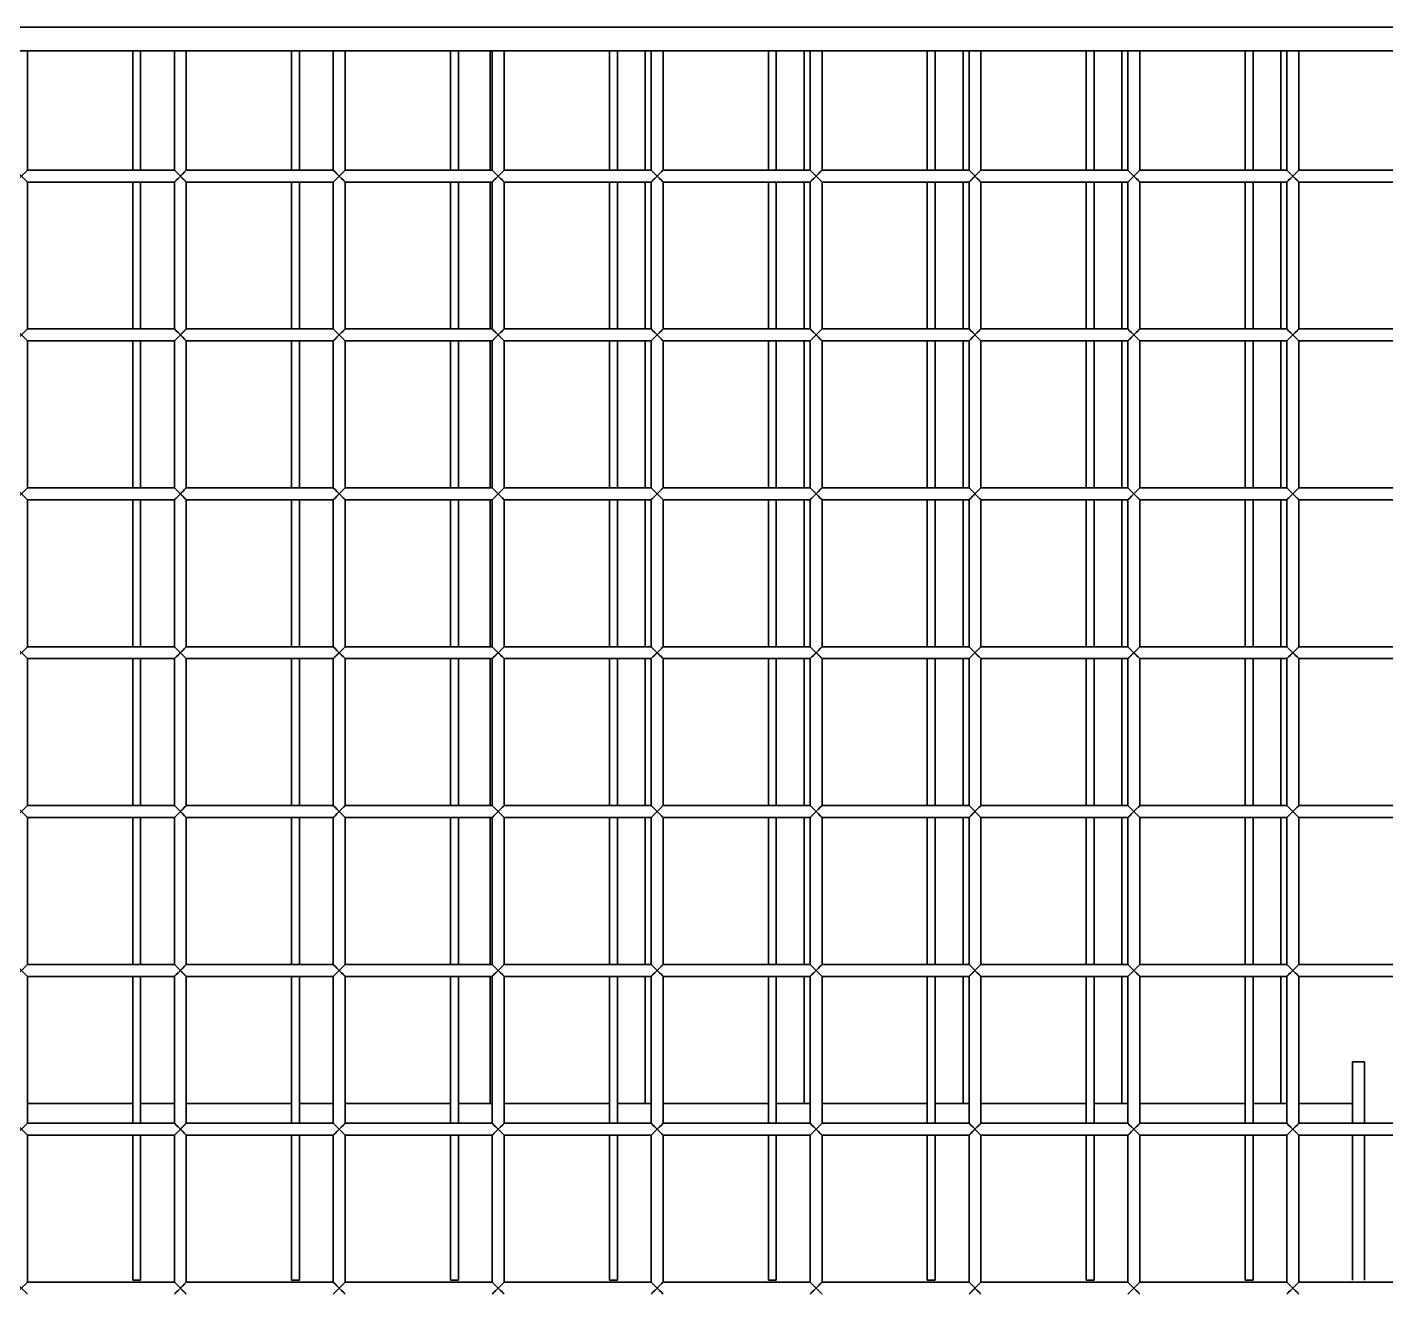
# Model space of a CAD drawing. Header units: millimetres. Extents: x 32496 to 166256, y 3504 to 23939.
# Drawn here: x 48442.1 to 48784, y 11724.1 to 12043.1 of the extents above; entities that cross this region are included whole.
import ezdxf

# ---------------------------------------------------------------- set-up
doc = ezdxf.new("R2010")
doc.units = ezdxf.units.MM
doc.layers.get('0').update_dxf_attribs({"lineweight": 35})

msp = doc.modelspace()

# ---------------------------------------------------------------- linework, layer by layer
at = {"linetype": 'Continuous'}
for p, q in [((48803.14, 12043.075), (48177.14, 12043.075)), ((48177.14, 12037.075), (48803.14, 12037.075)), ((48442.14, 12037.075), (48442.14, 12007.075)), ((48468.64, 12037.075), (48468.64, 12007.075)), ((48470.64, 12037.075), (48470.64, 12007.075)), ((48479.14, 12037.075), (48479.14, 12007.075)), ((48482.14, 12037.075), (48482.14, 12007.075)), ((48508.64, 12037.075), (48508.64, 12007.075)), ((48510.64, 12037.075), (48510.64, 12007.075)), ((48519.14, 12037.075), (48519.14, 12007.075)), ((48522.14, 12037.075), (48522.14, 12007.075)), ((48548.64, 12037.075), (48548.64, 12007.075)), ((48550.64, 12037.075), (48550.64, 12007.075)), ((48558.64, 12037.075), (48558.64, 12007.075)), ((48559.14, 12037.075), (48559.14, 12007.075)), ((48562.14, 12037.075), (48562.14, 12007.075)), ((48588.64, 12037.075), (48588.64, 12007.075)), ((48590.64, 12037.075), (48590.64, 12007.075)), ((48597.64, 12037.075), (48597.64, 12007.075)), ((48599.14, 12037.075), (48599.14, 12007.075)), ((48602.14, 12037.075), (48602.14, 12007.075)), ((48628.64, 12037.075), (48628.64, 12007.075)), ((48630.64, 12037.075), (48630.64, 12007.075)), ((48637.64, 12037.075), (48637.64, 12007.075)), ((48639.14, 12037.075), (48639.14, 12007.075)), ((48642.14, 12037.075), (48642.14, 12007.075)), ((48668.64, 12037.075), (48668.64, 12007.075)), ((48670.64, 12037.075), (48670.64, 12007.075)), ((48677.64, 12037.075), (48677.64, 12007.075)), ((48679.14, 12037.075), (48679.14, 12007.075)), ((48682.14, 12037.075), (48682.14, 12007.075)), ((48708.64, 12037.075), (48708.64, 12007.075)), ((48710.64, 12037.075), (48710.64, 12007.075)), ((48717.64, 12037.075), (48717.64, 12007.075)), ((48719.14, 12037.075), (48719.14, 12007.075)), ((48722.14, 12037.075), (48722.14, 12007.075)), ((48748.64, 12037.075), (48748.64, 12007.075)), ((48750.64, 12037.075), (48750.64, 12007.075)), ((48757.64, 12037.075), (48757.64, 12007.075)), ((48759.14, 12037.075), (48759.14, 12007.075)), ((48762.14, 12037.075), (48762.14, 12007.075)), ((48439.14, 12007.075), (48442.14, 12004.075)), ((48439.14, 12004.075), (48442.14, 12007.075)), ((48442.14, 12007.075), (48479.14, 12007.075)), ((48479.14, 12007.075), (48482.14, 12004.075)), ((48479.14, 12004.075), (48482.14, 12007.075)), ((48482.14, 12007.075), (48519.14, 12007.075)), ((48519.14, 12007.075), (48522.14, 12004.075)), ((48519.14, 12004.075), (48522.14, 12007.075)), ((48522.14, 12007.075), (48559.14, 12007.075)), ((48559.14, 12007.075), (48562.14, 12004.075)), ((48559.14, 12004.075), (48562.14, 12007.075)), ((48562.14, 12007.075), (48599.14, 12007.075)), ((48599.14, 12007.075), (48602.14, 12004.075)), ((48599.14, 12004.075), (48602.14, 12007.075)), ((48602.14, 12007.075), (48639.14, 12007.075)), ((48639.14, 12007.075), (48642.14, 12004.075)), ((48639.14, 12004.075), (48642.14, 12007.075)), ((48642.14, 12007.075), (48679.14, 12007.075)), ((48679.14, 12004.075), (48682.14, 12007.075)), ((48679.14, 12007.075), (48682.14, 12004.075)), ((48682.14, 12007.075), (48719.14, 12007.075)), ((48719.14, 12004.075), (48722.14, 12007.075)), ((48719.14, 12007.075), (48722.14, 12004.075)), ((48722.14, 12007.075), (48759.14, 12007.075)), ((48759.14, 12004.075), (48762.14, 12007.075)), ((48759.14, 12007.075), (48762.14, 12004.075)), ((48762.14, 12007.075), (48799.14, 12007.075)), ((48442.14, 12004.075), (48479.14, 12004.075)), ((48442.14, 12004.075), (48442.14, 11967.075)), ((48468.64, 12004.075), (48468.64, 11967.075)), ((48470.64, 12004.075), (48470.64, 11967.075)), ((48479.14, 12004.075), (48479.14, 11967.075)), ((48482.14, 12004.075), (48519.14, 12004.075)), ((48482.14, 12004.075), (48482.14, 11967.075)), ((48508.64, 12004.075), (48508.64, 11967.075)), ((48510.64, 12004.075), (48510.64, 11967.075)), ((48519.14, 12004.075), (48519.14, 11967.075)), ((48522.14, 12004.075), (48559.14, 12004.075)), ((48522.14, 12004.075), (48522.14, 11967.075)), ((48548.64, 12004.075), (48548.64, 11967.075)), ((48550.64, 12004.075), (48550.64, 11967.075)), ((48558.64, 12004.075), (48558.64, 11967.075)), ((48559.14, 12004.075), (48559.14, 11967.075)), ((48562.14, 12004.075), (48599.14, 12004.075)), ((48562.14, 12004.075), (48562.14, 11967.075)), ((48588.64, 12004.075), (48588.64, 11967.075)), ((48590.64, 12004.075), (48590.64, 11967.075)), ((48597.64, 12004.075), (48597.64, 11967.075)), ((48599.14, 12004.075), (48599.14, 11967.075)), ((48602.14, 12004.075), (48639.14, 12004.075)), ((48602.14, 12004.075), (48602.14, 11967.075)), ((48628.64, 12004.075), (48628.64, 11967.075)), ((48630.64, 12004.075), (48630.64, 11967.075)), ((48637.64, 12004.075), (48637.64, 11967.075)), ((48639.14, 12004.075), (48639.14, 11967.075)), ((48642.14, 12004.075), (48679.14, 12004.075)), ((48642.14, 12004.075), (48642.14, 11967.075)), ((48668.64, 12004.075), (48668.64, 11967.075)), ((48670.64, 12004.075), (48670.64, 11967.075)), ((48677.64, 12004.075), (48677.64, 11967.075)), ((48679.14, 12004.075), (48679.14, 11967.075)), ((48682.14, 12004.075), (48719.14, 12004.075)), ((48682.14, 12004.075), (48682.14, 11967.075)), ((48708.64, 12004.075), (48708.64, 11967.075)), ((48710.64, 12004.075), (48710.64, 11967.075)), ((48717.64, 12004.075), (48717.64, 11967.075)), ((48719.14, 12004.075), (48719.14, 11967.075)), ((48722.14, 12004.075), (48759.14, 12004.075)), ((48722.14, 12004.075), (48722.14, 11967.075)), ((48748.64, 12004.075), (48748.64, 11967.075)), ((48750.64, 12004.075), (48750.64, 11967.075)), ((48757.64, 12004.075), (48757.64, 11967.075)), ((48759.14, 12004.075), (48759.14, 11967.075)), ((48762.14, 12004.075), (48799.14, 12004.075)), ((48762.14, 12004.075), (48762.14, 11967.075)), ((48439.14, 11967.075), (48442.14, 11964.075)), ((48439.14, 11964.075), (48442.14, 11967.075)), ((48442.14, 11967.075), (48479.14, 11967.075)), ((48479.14, 11967.075), (48482.14, 11964.075)), ((48479.14, 11964.075), (48482.14, 11967.075)), ((48482.14, 11967.075), (48519.14, 11967.075)), ((48519.14, 11967.075), (48522.14, 11964.075)), ((48519.14, 11964.075), (48522.14, 11967.075)), ((48522.14, 11967.075), (48559.14, 11967.075)), ((48559.14, 11967.075), (48562.14, 11964.075)), ((48559.14, 11964.075), (48562.14, 11967.075)), ((48562.14, 11967.075), (48599.14, 11967.075)), ((48599.14, 11967.075), (48602.14, 11964.075)), ((48599.14, 11964.075), (48602.14, 11967.075)), ((48602.14, 11967.075), (48639.14, 11967.075)), ((48639.14, 11967.075), (48642.14, 11964.075)), ((48639.14, 11964.075), (48642.14, 11967.075)), ((48642.14, 11967.075), (48679.14, 11967.075)), ((48679.14, 11967.075), (48682.14, 11964.075)), ((48679.14, 11964.075), (48682.14, 11967.075)), ((48682.14, 11967.075), (48719.14, 11967.075)), ((48719.14, 11964.075), (48722.14, 11967.075)), ((48719.14, 11967.075), (48722.14, 11964.075)), ((48722.14, 11967.075), (48759.14, 11967.075)), ((48759.14, 11964.075), (48762.14, 11967.075)), ((48759.14, 11967.075), (48762.14, 11964.075)), ((48762.14, 11967.075), (48799.14, 11967.075)), ((48442.14, 11964.075), (48479.14, 11964.075)), ((48442.14, 11964.075), (48442.14, 11927.075)), ((48468.64, 11964.075), (48468.64, 11927.075)), ((48470.64, 11964.075), (48470.64, 11927.075)), ((48479.14, 11964.075), (48479.14, 11927.075)), ((48482.14, 11964.075), (48519.14, 11964.075)), ((48482.14, 11964.075), (48482.14, 11927.075)), ((48508.64, 11964.075), (48508.64, 11927.075)), ((48510.64, 11964.075), (48510.64, 11927.075)), ((48519.14, 11964.075), (48519.14, 11927.075)), ((48522.14, 11964.075), (48559.14, 11964.075)), ((48522.14, 11964.075), (48522.14, 11927.075)), ((48548.64, 11964.075), (48548.64, 11927.075)), ((48550.64, 11964.075), (48550.64, 11927.075)), ((48558.64, 11964.075), (48558.64, 11927.075)), ((48559.14, 11964.075), (48559.14, 11927.075)), ((48562.14, 11964.075), (48599.14, 11964.075)), ((48562.14, 11964.075), (48562.14, 11927.075)), ((48588.64, 11964.075), (48588.64, 11927.075)), ((48590.64, 11964.075), (48590.64, 11927.075)), ((48597.64, 11964.075), (48597.64, 11927.075)), ((48599.14, 11964.075), (48599.14, 11927.075)), ((48602.14, 11964.075), (48639.14, 11964.075)), ((48602.14, 11964.075), (48602.14, 11927.075)), ((48628.64, 11964.075), (48628.64, 11927.075)), ((48630.64, 11964.075), (48630.64, 11927.075)), ((48637.64, 11964.075), (48637.64, 11927.075)), ((48639.14, 11964.075), (48639.14, 11927.075)), ((48642.14, 11964.075), (48679.14, 11964.075)), ((48642.14, 11964.075), (48642.14, 11927.075)), ((48668.64, 11964.075), (48668.64, 11927.075)), ((48670.64, 11964.075), (48670.64, 11927.075)), ((48677.64, 11964.075), (48677.64, 11927.075)), ((48679.14, 11964.075), (48679.14, 11927.075)), ((48682.14, 11964.075), (48719.14, 11964.075)), ((48682.14, 11964.075), (48682.14, 11927.075)), ((48708.64, 11964.075), (48708.64, 11927.075)), ((48710.64, 11964.075), (48710.64, 11927.075)), ((48717.64, 11964.075), (48717.64, 11927.075)), ((48719.14, 11964.075), (48719.14, 11927.075)), ((48722.14, 11964.075), (48759.14, 11964.075)), ((48722.14, 11964.075), (48722.14, 11927.075)), ((48748.64, 11964.075), (48748.64, 11927.075)), ((48750.64, 11964.075), (48750.64, 11927.075)), ((48757.64, 11964.075), (48757.64, 11927.075)), ((48759.14, 11964.075), (48759.14, 11927.075)), ((48762.14, 11964.075), (48799.14, 11964.075)), ((48762.14, 11964.075), (48762.14, 11927.075)), ((48439.14, 11927.075), (48442.14, 11924.075)), ((48439.14, 11924.075), (48442.14, 11927.075)), ((48442.14, 11927.075), (48479.14, 11927.075)), ((48479.14, 11927.075), (48482.14, 11924.075)), ((48479.14, 11924.075), (48482.14, 11927.075)), ((48482.14, 11927.075), (48519.14, 11927.075)), ((48519.14, 11927.075), (48522.14, 11924.075)), ((48519.14, 11924.075), (48522.14, 11927.075)), ((48522.14, 11927.075), (48559.14, 11927.075)), ((48559.14, 11927.075), (48562.14, 11924.075)), ((48559.14, 11924.075), (48562.14, 11927.075)), ((48562.14, 11927.075), (48599.14, 11927.075)), ((48599.14, 11927.075), (48602.14, 11924.075)), ((48599.14, 11924.075), (48602.14, 11927.075)), ((48602.14, 11927.075), (48639.14, 11927.075)), ((48639.14, 11927.075), (48642.14, 11924.075)), ((48639.14, 11924.075), (48642.14, 11927.075)), ((48642.14, 11927.075), (48679.14, 11927.075)), ((48679.14, 11927.075), (48682.14, 11924.075)), ((48679.14, 11924.075), (48682.14, 11927.075)), ((48682.14, 11927.075), (48719.14, 11927.075)), ((48719.14, 11927.075), (48722.14, 11924.075)), ((48719.14, 11924.075), (48722.14, 11927.075)), ((48722.14, 11927.075), (48759.14, 11927.075)), ((48759.14, 11924.075), (48762.14, 11927.075)), ((48759.14, 11927.075), (48762.14, 11924.075)), ((48762.14, 11927.075), (48799.14, 11927.075)), ((48442.14, 11924.075), (48479.14, 11924.075)), ((48442.14, 11924.075), (48442.14, 11887.075)), ((48468.64, 11924.075), (48468.64, 11887.075)), ((48470.64, 11924.075), (48470.64, 11887.075)), ((48479.14, 11924.075), (48479.14, 11887.075)), ((48482.14, 11924.075), (48519.14, 11924.075)), ((48482.14, 11924.075), (48482.14, 11887.075)), ((48508.64, 11924.075), (48508.64, 11887.075)), ((48510.64, 11924.075), (48510.64, 11887.075)), ((48519.14, 11924.075), (48519.14, 11887.075)), ((48522.14, 11924.075), (48559.14, 11924.075)), ((48522.14, 11924.075), (48522.14, 11887.075)), ((48548.64, 11924.075), (48548.64, 11887.075)), ((48550.64, 11924.075), (48550.64, 11887.075)), ((48558.64, 11924.075), (48558.64, 11887.075)), ((48559.14, 11924.075), (48559.14, 11887.075)), ((48562.14, 11924.075), (48599.14, 11924.075)), ((48562.14, 11924.075), (48562.14, 11887.075)), ((48588.64, 11924.075), (48588.64, 11887.075)), ((48590.64, 11924.075), (48590.64, 11887.075)), ((48597.64, 11924.075), (48597.64, 11887.075)), ((48599.14, 11924.075), (48599.14, 11887.075)), ((48602.14, 11924.075), (48639.14, 11924.075)), ((48602.14, 11924.075), (48602.14, 11887.075)), ((48628.64, 11924.075), (48628.64, 11887.075)), ((48630.64, 11924.075), (48630.64, 11887.075)), ((48637.64, 11924.075), (48637.64, 11887.075)), ((48639.14, 11924.075), (48639.14, 11887.075)), ((48642.14, 11924.075), (48679.14, 11924.075)), ((48642.14, 11924.075), (48642.14, 11887.075)), ((48668.64, 11924.075), (48668.64, 11887.075)), ((48670.64, 11924.075), (48670.64, 11887.075)), ((48677.64, 11924.075), (48677.64, 11887.075)), ((48679.14, 11924.075), (48679.14, 11887.075)), ((48682.14, 11924.075), (48719.14, 11924.075)), ((48682.14, 11924.075), (48682.14, 11887.075)), ((48708.64, 11924.075), (48708.64, 11887.075)), ((48710.64, 11924.075), (48710.64, 11887.075)), ((48717.64, 11924.075), (48717.64, 11887.075)), ((48719.14, 11924.075), (48719.14, 11887.075)), ((48722.14, 11924.075), (48759.14, 11924.075)), ((48722.14, 11924.075), (48722.14, 11887.075)), ((48748.64, 11924.075), (48748.64, 11887.075)), ((48750.64, 11924.075), (48750.64, 11887.075)), ((48757.64, 11924.075), (48757.64, 11887.075)), ((48759.14, 11924.075), (48759.14, 11887.075)), ((48762.14, 11924.075), (48799.14, 11924.075)), ((48762.14, 11924.075), (48762.14, 11887.075)), ((48439.14, 11887.075), (48442.14, 11884.075)), ((48439.14, 11884.075), (48442.14, 11887.075)), ((48442.14, 11887.075), (48479.14, 11887.075)), ((48479.14, 11887.075), (48482.14, 11884.075)), ((48479.14, 11884.075), (48482.14, 11887.075)), ((48482.14, 11887.075), (48519.14, 11887.075)), ((48519.14, 11887.075), (48522.14, 11884.075)), ((48519.14, 11884.075), (48522.14, 11887.075)), ((48522.14, 11887.075), (48559.14, 11887.075)), ((48559.14, 11887.075), (48562.14, 11884.075)), ((48559.14, 11884.075), (48562.14, 11887.075)), ((48562.14, 11887.075), (48599.14, 11887.075)), ((48599.14, 11887.075), (48602.14, 11884.075)), ((48599.14, 11884.075), (48602.14, 11887.075)), ((48602.14, 11887.075), (48639.14, 11887.075)), ((48639.14, 11887.075), (48642.14, 11884.075)), ((48639.14, 11884.075), (48642.14, 11887.075)), ((48642.14, 11887.075), (48679.14, 11887.075)), ((48679.14, 11887.075), (48682.14, 11884.075)), ((48679.14, 11884.075), (48682.14, 11887.075)), ((48682.14, 11887.075), (48719.14, 11887.075)), ((48719.14, 11887.075), (48722.14, 11884.075)), ((48719.14, 11884.075), (48722.14, 11887.075)), ((48722.14, 11887.075), (48759.14, 11887.075)), ((48759.14, 11887.075), (48762.14, 11884.075)), ((48759.14, 11884.075), (48762.14, 11887.075)), ((48762.14, 11887.075), (48799.14, 11887.075)), ((48442.14, 11884.075), (48479.14, 11884.075)), ((48442.14, 11884.075), (48442.14, 11847.075)), ((48468.64, 11884.075), (48468.64, 11847.075)), ((48470.64, 11884.075), (48470.64, 11847.075)), ((48479.14, 11884.075), (48479.14, 11847.075)), ((48482.14, 11884.075), (48519.14, 11884.075)), ((48482.14, 11884.075), (48482.14, 11847.075)), ((48508.64, 11884.075), (48508.64, 11847.075)), ((48510.64, 11884.075), (48510.64, 11847.075)), ((48519.14, 11884.075), (48519.14, 11847.075)), ((48522.14, 11884.075), (48559.14, 11884.075)), ((48522.14, 11884.075), (48522.14, 11847.075)), ((48548.64, 11884.075), (48548.64, 11847.075)), ((48550.64, 11884.075), (48550.64, 11847.075)), ((48558.64, 11884.075), (48558.64, 11847.075)), ((48559.14, 11884.075), (48559.14, 11847.075)), ((48562.14, 11884.075), (48599.14, 11884.075)), ((48562.14, 11884.075), (48562.14, 11847.075)), ((48588.64, 11884.075), (48588.64, 11847.075)), ((48590.64, 11884.075), (48590.64, 11847.075)), ((48597.64, 11884.075), (48597.64, 11847.075)), ((48599.14, 11884.075), (48599.14, 11847.075)), ((48602.14, 11884.075), (48639.14, 11884.075)), ((48602.14, 11884.075), (48602.14, 11847.075)), ((48628.64, 11884.075), (48628.64, 11847.075)), ((48630.64, 11884.075), (48630.64, 11847.075)), ((48637.64, 11884.075), (48637.64, 11847.075)), ((48639.14, 11884.075), (48639.14, 11847.075)), ((48642.14, 11884.075), (48679.14, 11884.075)), ((48642.14, 11884.075), (48642.14, 11847.075)), ((48668.64, 11884.075), (48668.64, 11847.075)), ((48670.64, 11884.075), (48670.64, 11847.075)), ((48677.64, 11884.075), (48677.64, 11847.075)), ((48679.14, 11884.075), (48679.14, 11847.075)), ((48682.14, 11884.075), (48719.14, 11884.075)), ((48682.14, 11884.075), (48682.14, 11847.075)), ((48708.64, 11884.075), (48708.64, 11847.075)), ((48710.64, 11884.075), (48710.64, 11847.075)), ((48717.64, 11884.075), (48717.64, 11847.075)), ((48719.14, 11884.075), (48719.14, 11847.075)), ((48722.14, 11884.075), (48759.14, 11884.075)), ((48722.14, 11884.075), (48722.14, 11847.075)), ((48748.64, 11884.075), (48748.64, 11847.075)), ((48750.64, 11884.075), (48750.64, 11847.075)), ((48757.64, 11884.075), (48757.64, 11847.075)), ((48759.14, 11884.075), (48759.14, 11847.075)), ((48762.14, 11884.075), (48799.14, 11884.075)), ((48762.14, 11884.075), (48762.14, 11847.075)), ((48439.14, 11847.075), (48442.14, 11844.075)), ((48439.14, 11844.075), (48442.14, 11847.075)), ((48442.14, 11847.075), (48479.14, 11847.075)), ((48479.14, 11847.075), (48482.14, 11844.075)), ((48479.14, 11844.075), (48482.14, 11847.075)), ((48482.14, 11847.075), (48519.14, 11847.075)), ((48519.14, 11847.075), (48522.14, 11844.075)), ((48519.14, 11844.075), (48522.14, 11847.075)), ((48522.14, 11847.075), (48559.14, 11847.075)), ((48559.14, 11847.075), (48562.14, 11844.075)), ((48559.14, 11844.075), (48562.14, 11847.075)), ((48562.14, 11847.075), (48599.14, 11847.075)), ((48599.14, 11847.075), (48602.14, 11844.075)), ((48599.14, 11844.075), (48602.14, 11847.075)), ((48602.14, 11847.075), (48639.14, 11847.075)), ((48639.14, 11847.075), (48642.14, 11844.075)), ((48639.14, 11844.075), (48642.14, 11847.075)), ((48642.14, 11847.075), (48679.14, 11847.075)), ((48679.14, 11847.075), (48682.14, 11844.075)), ((48679.14, 11844.075), (48682.14, 11847.075)), ((48682.14, 11847.075), (48719.14, 11847.075)), ((48719.14, 11847.075), (48722.14, 11844.075)), ((48719.14, 11844.075), (48722.14, 11847.075)), ((48722.14, 11847.075), (48759.14, 11847.075)), ((48759.14, 11847.075), (48762.14, 11844.075)), ((48759.14, 11844.075), (48762.14, 11847.075)), ((48762.14, 11847.075), (48799.14, 11847.075)), ((48442.14, 11844.075), (48479.14, 11844.075)), ((48442.14, 11844.075), (48442.14, 11807.075)), ((48468.64, 11844.075), (48468.64, 11807.075)), ((48470.64, 11844.075), (48470.64, 11807.075)), ((48479.14, 11844.075), (48479.14, 11807.075)), ((48482.14, 11844.075), (48519.14, 11844.075)), ((48482.14, 11844.075), (48482.14, 11807.075)), ((48508.64, 11844.075), (48508.64, 11807.075)), ((48510.64, 11844.075), (48510.64, 11807.075)), ((48519.14, 11844.075), (48519.14, 11807.075)), ((48522.14, 11844.075), (48559.14, 11844.075)), ((48522.14, 11844.075), (48522.14, 11807.075)), ((48548.64, 11844.075), (48548.64, 11807.075)), ((48550.64, 11844.075), (48550.64, 11807.075)), ((48558.64, 11844.075), (48558.64, 11807.075)), ((48559.14, 11844.075), (48559.14, 11807.075)), ((48562.14, 11844.075), (48599.14, 11844.075)), ((48562.14, 11844.075), (48562.14, 11807.075)), ((48588.64, 11844.075), (48588.64, 11807.075)), ((48590.64, 11844.075), (48590.64, 11807.075)), ((48597.64, 11844.075), (48597.64, 11807.075)), ((48599.14, 11844.075), (48599.14, 11807.075)), ((48602.14, 11844.075), (48639.14, 11844.075)), ((48602.14, 11844.075), (48602.14, 11807.075)), ((48628.64, 11844.075), (48628.64, 11807.075)), ((48630.64, 11844.075), (48630.64, 11807.075)), ((48637.64, 11844.075), (48637.64, 11807.075)), ((48639.14, 11844.075), (48639.14, 11807.075)), ((48642.14, 11844.075), (48679.14, 11844.075)), ((48642.14, 11844.075), (48642.14, 11807.075)), ((48668.64, 11844.075), (48668.64, 11807.075)), ((48670.64, 11844.075), (48670.64, 11807.075)), ((48677.64, 11844.075), (48677.64, 11807.075)), ((48679.14, 11844.075), (48679.14, 11807.075)), ((48682.14, 11844.075), (48719.14, 11844.075)), ((48682.14, 11844.075), (48682.14, 11807.075)), ((48708.64, 11844.075), (48708.64, 11807.075)), ((48710.64, 11844.075), (48710.64, 11807.075)), ((48717.64, 11844.075), (48717.64, 11807.075)), ((48719.14, 11844.075), (48719.14, 11807.075)), ((48722.14, 11844.075), (48759.14, 11844.075)), ((48722.14, 11844.075), (48722.14, 11807.075)), ((48748.64, 11844.075), (48748.64, 11807.075)), ((48750.64, 11844.075), (48750.64, 11807.075)), ((48757.64, 11844.075), (48757.64, 11807.075)), ((48759.14, 11844.075), (48759.14, 11807.075)), ((48762.14, 11844.075), (48799.14, 11844.075)), ((48762.14, 11844.075), (48762.14, 11807.075)), ((48439.14, 11807.075), (48442.14, 11804.075)), ((48439.14, 11804.075), (48442.14, 11807.075)), ((48442.14, 11807.075), (48479.14, 11807.075)), ((48479.14, 11807.075), (48482.14, 11804.075)), ((48479.14, 11804.075), (48482.14, 11807.075)), ((48482.14, 11807.075), (48519.14, 11807.075)), ((48519.14, 11807.075), (48522.14, 11804.075)), ((48519.14, 11804.075), (48522.14, 11807.075)), ((48522.14, 11807.075), (48559.14, 11807.075)), ((48559.14, 11807.075), (48562.14, 11804.075)), ((48559.14, 11804.075), (48562.14, 11807.075)), ((48562.14, 11807.075), (48599.14, 11807.075)), ((48599.14, 11807.075), (48602.14, 11804.075)), ((48599.14, 11804.075), (48602.14, 11807.075)), ((48602.14, 11807.075), (48639.14, 11807.075)), ((48639.14, 11807.075), (48642.14, 11804.075)), ((48639.14, 11804.075), (48642.14, 11807.075)), ((48642.14, 11807.075), (48679.14, 11807.075)), ((48679.14, 11807.075), (48682.14, 11804.075)), ((48679.14, 11804.075), (48682.14, 11807.075)), ((48682.14, 11807.075), (48719.14, 11807.075)), ((48719.14, 11807.075), (48722.14, 11804.075)), ((48719.14, 11804.075), (48722.14, 11807.075)), ((48722.14, 11807.075), (48759.14, 11807.075)), ((48759.14, 11807.075), (48762.14, 11804.075)), ((48759.14, 11804.075), (48762.14, 11807.075)), ((48762.14, 11807.075), (48796.14, 11807.075)), ((48442.14, 11804.075), (48479.14, 11804.075)), ((48442.14, 11804.075), (48442.14, 11767.075)), ((48468.64, 11804.075), (48468.64, 11767.075)), ((48470.64, 11804.075), (48470.64, 11767.075)), ((48479.14, 11804.075), (48479.14, 11767.075)), ((48482.14, 11804.075), (48519.14, 11804.075)), ((48482.14, 11804.075), (48482.14, 11767.075)), ((48508.64, 11804.075), (48508.64, 11767.075)), ((48510.64, 11804.075), (48510.64, 11767.075)), ((48519.14, 11804.075), (48519.14, 11767.075)), ((48522.14, 11804.075), (48559.14, 11804.075)), ((48522.14, 11804.075), (48522.14, 11767.075)), ((48548.64, 11804.075), (48548.64, 11767.075)), ((48550.64, 11804.075), (48550.64, 11767.075)), ((48558.64, 11804.075), (48558.64, 11772.075)), ((48559.14, 11804.075), (48559.14, 11767.075)), ((48562.14, 11804.075), (48599.14, 11804.075)), ((48562.14, 11804.075), (48562.14, 11767.075)), ((48588.64, 11804.075), (48588.64, 11767.075)), ((48590.64, 11804.075), (48590.64, 11767.075)), ((48597.64, 11804.075), (48597.64, 11772.075)), ((48599.14, 11804.075), (48599.14, 11767.075)), ((48602.14, 11804.075), (48639.14, 11804.075)), ((48602.14, 11804.075), (48602.14, 11767.075)), ((48628.64, 11804.075), (48628.64, 11767.075)), ((48630.64, 11804.075), (48630.64, 11767.075)), ((48637.64, 11804.075), (48637.64, 11772.075)), ((48639.14, 11804.075), (48639.14, 11767.075)), ((48642.14, 11804.075), (48679.14, 11804.075)), ((48642.14, 11804.075), (48642.14, 11767.075)), ((48668.64, 11804.075), (48668.64, 11767.075)), ((48670.64, 11804.075), (48670.64, 11767.075)), ((48677.64, 11804.075), (48677.64, 11772.075)), ((48679.14, 11804.075), (48679.14, 11767.075)), ((48682.14, 11804.075), (48719.14, 11804.075)), ((48682.14, 11804.075), (48682.14, 11767.075)), ((48708.64, 11804.075), (48708.64, 11767.075)), ((48710.64, 11804.075), (48710.64, 11767.075)), ((48717.64, 11804.075), (48717.64, 11772.075)), ((48719.14, 11804.075), (48719.14, 11767.075)), ((48722.14, 11804.075), (48759.14, 11804.075)), ((48722.14, 11804.075), (48722.14, 11767.075)), ((48748.64, 11804.075), (48748.64, 11767.075)), ((48750.64, 11804.075), (48750.64, 11767.075)), ((48757.64, 11804.075), (48757.64, 11772.075)), ((48759.14, 11804.075), (48759.14, 11767.075)), ((48762.14, 11804.075), (48796.14, 11804.075)), ((48762.14, 11804.075), (48762.14, 11767.075)), ((48775.64, 11782.575), (48778.64, 11782.575)), ((48775.64, 11782.575), (48775.64, 11767.075)), ((48778.64, 11767.075), (48778.64, 11782.575)), ((48442.14, 11772.075), (48468.64, 11772.075)), ((48470.64, 11772.075), (48479.14, 11772.075)), ((48482.14, 11772.075), (48508.64, 11772.075)), ((48510.64, 11772.075), (48519.14, 11772.075)), ((48522.14, 11772.075), (48548.64, 11772.075)), ((48550.64, 11772.075), (48559.14, 11772.075)), ((48562.14, 11772.075), (48588.64, 11772.075)), ((48590.64, 11772.075), (48599.14, 11772.075)), ((48602.14, 11772.075), (48628.64, 11772.075)), ((48630.64, 11772.075), (48639.14, 11772.075)), ((48642.14, 11772.075), (48668.64, 11772.075)), ((48670.64, 11772.075), (48679.14, 11772.075)), ((48682.14, 11772.075), (48708.64, 11772.075)), ((48710.64, 11772.075), (48719.14, 11772.075)), ((48722.14, 11772.075), (48748.64, 11772.075)), ((48750.64, 11772.075), (48759.14, 11772.075)), ((48762.14, 11772.075), (48775.64, 11772.075)), ((48439.14, 11767.075), (48442.14, 11764.075)), ((48439.14, 11764.075), (48442.14, 11767.075)), ((48442.14, 11767.075), (48479.14, 11767.075)), ((48479.14, 11767.075), (48482.14, 11764.075)), ((48479.14, 11764.075), (48482.14, 11767.075)), ((48482.14, 11767.075), (48519.14, 11767.075)), ((48519.14, 11767.075), (48522.14, 11764.075)), ((48519.14, 11764.075), (48522.14, 11767.075)), ((48522.14, 11767.075), (48559.14, 11767.075)), ((48559.14, 11767.075), (48562.14, 11764.075)), ((48559.14, 11764.075), (48562.14, 11767.075)), ((48562.14, 11767.075), (48599.14, 11767.075)), ((48599.14, 11767.075), (48602.14, 11764.075)), ((48599.14, 11764.075), (48602.14, 11767.075)), ((48602.14, 11767.075), (48639.14, 11767.075)), ((48639.14, 11767.075), (48642.14, 11764.075)), ((48639.14, 11764.075), (48642.14, 11767.075)), ((48642.14, 11767.075), (48679.14, 11767.075)), ((48679.14, 11767.075), (48682.14, 11764.075)), ((48679.14, 11764.075), (48682.14, 11767.075)), ((48682.14, 11767.075), (48719.14, 11767.075)), ((48719.14, 11767.075), (48722.14, 11764.075)), ((48719.14, 11764.075), (48722.14, 11767.075)), ((48722.14, 11767.075), (48759.14, 11767.075)), ((48759.14, 11767.075), (48762.14, 11764.075)), ((48759.14, 11764.075), (48762.14, 11767.075)), ((48762.14, 11767.075), (48796.14, 11767.075)), ((48442.14, 11764.075), (48479.14, 11764.075)), ((48442.14, 11764.075), (48442.14, 11727.075)), ((48468.64, 11764.075), (48468.64, 11727.575)), ((48470.64, 11764.075), (48470.64, 11727.575)), ((48479.14, 11764.075), (48479.14, 11727.075)), ((48482.14, 11764.075), (48519.14, 11764.075)), ((48482.14, 11764.075), (48482.14, 11727.075)), ((48508.64, 11764.075), (48508.64, 11727.575)), ((48510.64, 11764.075), (48510.64, 11727.575)), ((48519.14, 11764.075), (48519.14, 11727.075)), ((48522.14, 11764.075), (48559.14, 11764.075)), ((48522.14, 11764.075), (48522.14, 11727.075)), ((48548.64, 11764.075), (48548.64, 11727.575)), ((48550.64, 11764.075), (48550.64, 11727.575)), ((48559.14, 11764.075), (48559.14, 11727.075)), ((48562.14, 11764.075), (48599.14, 11764.075)), ((48562.14, 11764.075), (48562.14, 11727.075)), ((48588.64, 11764.075), (48588.64, 11727.575)), ((48590.64, 11764.075), (48590.64, 11727.575)), ((48599.14, 11764.075), (48599.14, 11727.075)), ((48602.14, 11764.075), (48639.14, 11764.075)), ((48602.14, 11764.075), (48602.14, 11727.075)), ((48628.64, 11764.075), (48628.64, 11727.575)), ((48630.64, 11764.075), (48630.64, 11727.575)), ((48639.14, 11764.075), (48639.14, 11727.075)), ((48642.14, 11764.075), (48679.14, 11764.075)), ((48642.14, 11764.075), (48642.14, 11727.075)), ((48668.64, 11764.075), (48668.64, 11727.575)), ((48670.64, 11764.075), (48670.64, 11727.575)), ((48679.14, 11764.075), (48679.14, 11727.075)), ((48682.14, 11764.075), (48719.14, 11764.075)), ((48682.14, 11764.075), (48682.14, 11727.075)), ((48708.64, 11764.075), (48708.64, 11727.575)), ((48710.64, 11764.075), (48710.64, 11727.575)), ((48719.14, 11764.075), (48719.14, 11727.075)), ((48722.14, 11764.075), (48759.14, 11764.075)), ((48722.14, 11764.075), (48722.14, 11727.075)), ((48748.64, 11764.075), (48748.64, 11727.575)), ((48750.64, 11764.075), (48750.64, 11727.575)), ((48759.14, 11764.075), (48759.14, 11727.075)), ((48762.14, 11764.075), (48796.14, 11764.075)), ((48762.14, 11764.075), (48762.14, 11727.075)), ((48775.64, 11764.075), (48775.64, 11727.575)), ((48778.64, 11727.575), (48778.64, 11764.075)), ((48439.14, 11727.075), (48442.14, 11724.075)), ((48439.14, 11724.075), (48442.14, 11727.075)), ((48442.14, 11727.075), (48479.14, 11727.075)), ((48468.64, 11727.575), (48470.64, 11727.575)), ((48479.14, 11727.075), (48482.14, 11724.075)), ((48479.14, 11724.075), (48482.14, 11727.075)), ((48482.14, 11727.075), (48519.14, 11727.075)), ((48508.64, 11727.575), (48510.64, 11727.575)), ((48519.14, 11727.075), (48522.14, 11724.075)), ((48519.14, 11724.075), (48522.14, 11727.075)), ((48522.14, 11727.075), (48559.14, 11727.075)), ((48548.64, 11727.575), (48550.64, 11727.575)), ((48559.14, 11727.075), (48562.14, 11724.075)), ((48559.14, 11724.075), (48562.14, 11727.075)), ((48562.14, 11727.075), (48599.14, 11727.075)), ((48588.64, 11727.575), (48590.64, 11727.575)), ((48599.14, 11727.075), (48602.14, 11724.075)), ((48599.14, 11724.075), (48602.14, 11727.075)), ((48602.14, 11727.075), (48639.14, 11727.075)), ((48628.64, 11727.575), (48630.64, 11727.575)), ((48639.14, 11727.075), (48642.14, 11724.075)), ((48639.14, 11724.075), (48642.14, 11727.075)), ((48642.14, 11727.075), (48679.14, 11727.075)), ((48668.64, 11727.575), (48670.64, 11727.575)), ((48679.14, 11727.075), (48682.14, 11724.075)), ((48679.14, 11724.075), (48682.14, 11727.075)), ((48682.14, 11727.075), (48719.14, 11727.075)), ((48708.64, 11727.575), (48710.64, 11727.575)), ((48719.14, 11727.075), (48722.14, 11724.075)), ((48719.14, 11724.075), (48722.14, 11727.075)), ((48722.14, 11727.075), (48759.14, 11727.075)), ((48748.64, 11727.575), (48750.64, 11727.575)), ((48759.14, 11727.075), (48762.14, 11724.075)), ((48759.14, 11724.075), (48762.14, 11727.075)), ((48762.14, 11727.075), (48799.14, 11727.075))]:
    msp.add_line(p, q, dxfattribs=at)
for points in [[(48479.14, 12007.075), (48479.57, 12006.645), (48480.06, 12006.155), (48481.229, 12004.986)], [(48480.64, 12005.575), (48481.227, 12006.162), (48481.702, 12006.638), (48482.025, 12006.961)], [(48519.14, 12007.075), (48519.57, 12006.645), (48520.06, 12006.155), (48521.229, 12004.986)], [(48520.64, 12005.575), (48521.227, 12006.162), (48521.702, 12006.638), (48522.025, 12006.961)], [(48559.14, 12007.075), (48559.57, 12006.645), (48560.06, 12006.155), (48561.229, 12004.986)], [(48560.64, 12005.575), (48561.227, 12006.162), (48561.702, 12006.638), (48562.025, 12006.961)], [(48599.14, 12007.075), (48599.57, 12006.645), (48600.06, 12006.155), (48601.229, 12004.986)], [(48600.64, 12005.575), (48601.227, 12006.162), (48601.702, 12006.638), (48602.025, 12006.961)], [(48639.14, 12007.075), (48639.57, 12006.645), (48640.06, 12006.155), (48641.229, 12004.986)], [(48640.64, 12005.575), (48641.227, 12006.162), (48641.702, 12006.638), (48642.025, 12006.961)], [(48679.14, 12007.075), (48679.57, 12006.645), (48680.06, 12006.155), (48681.229, 12004.986)], [(48680.64, 12005.575), (48681.227, 12006.162), (48681.702, 12006.638), (48682.025, 12006.961)], [(48719.14, 12007.075), (48719.57, 12006.645), (48720.06, 12006.155), (48721.229, 12004.986)], [(48720.64, 12005.575), (48721.227, 12006.162), (48721.702, 12006.638), (48722.025, 12006.961)], [(48759.14, 12007.075), (48759.57, 12006.645), (48760.06, 12006.155), (48761.229, 12004.986)], [(48760.64, 12005.575), (48761.227, 12006.162), (48761.702, 12006.638), (48762.025, 12006.961)], [(48480.64, 12005.575), (48480.049, 12004.985), (48479.579, 12004.515), (48479.254, 12004.19)], [(48482.024, 12004.192), (48481.701, 12004.514), (48481.229, 12004.986)], [(48520.64, 12005.575), (48520.049, 12004.985), (48519.579, 12004.515), (48519.254, 12004.19)], [(48522.024, 12004.192), (48521.701, 12004.514), (48521.229, 12004.986)], [(48560.64, 12005.575), (48560.049, 12004.985), (48559.579, 12004.515), (48559.254, 12004.19)], [(48562.024, 12004.192), (48561.701, 12004.514), (48561.229, 12004.986)], [(48600.64, 12005.575), (48600.049, 12004.985), (48599.579, 12004.515), (48599.254, 12004.19)], [(48602.024, 12004.192), (48601.701, 12004.514), (48601.229, 12004.986)], [(48640.64, 12005.575), (48640.049, 12004.985), (48639.579, 12004.515), (48639.254, 12004.19)], [(48642.024, 12004.192), (48641.701, 12004.514), (48641.229, 12004.986)], [(48680.64, 12005.575), (48680.049, 12004.985), (48679.579, 12004.515), (48679.254, 12004.19)], [(48682.024, 12004.192), (48681.701, 12004.514), (48681.229, 12004.986)], [(48720.64, 12005.575), (48720.049, 12004.985), (48719.579, 12004.515), (48719.254, 12004.19)], [(48722.024, 12004.192), (48721.701, 12004.514), (48721.229, 12004.986)], [(48760.64, 12005.575), (48760.049, 12004.985), (48759.579, 12004.515), (48759.254, 12004.19)], [(48762.024, 12004.192), (48761.701, 12004.514), (48761.229, 12004.986)], [(48479.14, 11967.075), (48479.57, 11966.645), (48480.06, 11966.155), (48481.229, 11964.986)], [(48480.64, 11965.575), (48480.049, 11964.985), (48479.579, 11964.515), (48479.254, 11964.19)], [(48480.64, 11965.575), (48481.227, 11966.162), (48481.702, 11966.638), (48482.025, 11966.961)], [(48519.14, 11967.075), (48519.57, 11966.645), (48520.06, 11966.155), (48521.229, 11964.986)], [(48520.64, 11965.575), (48520.049, 11964.985), (48519.579, 11964.515), (48519.254, 11964.19)], [(48520.64, 11965.575), (48521.227, 11966.162), (48521.702, 11966.638), (48522.025, 11966.961)], [(48559.14, 11967.075), (48559.57, 11966.645), (48560.06, 11966.155), (48561.229, 11964.986)], [(48560.64, 11965.575), (48560.049, 11964.985), (48559.579, 11964.515), (48559.254, 11964.19)], [(48560.64, 11965.575), (48561.227, 11966.162), (48561.702, 11966.638), (48562.025, 11966.961)], [(48599.14, 11967.075), (48599.57, 11966.645), (48600.06, 11966.155), (48601.229, 11964.986)], [(48600.64, 11965.575), (48600.049, 11964.985), (48599.579, 11964.515), (48599.254, 11964.19)], [(48600.64, 11965.575), (48601.227, 11966.162), (48601.702, 11966.638), (48602.025, 11966.961)], [(48639.14, 11967.075), (48639.57, 11966.645), (48640.06, 11966.155), (48641.229, 11964.986)], [(48640.64, 11965.575), (48640.049, 11964.985), (48639.579, 11964.515), (48639.254, 11964.19)], [(48640.64, 11965.575), (48641.227, 11966.162), (48641.702, 11966.638), (48642.025, 11966.961)], [(48679.14, 11967.075), (48679.57, 11966.645), (48680.06, 11966.155), (48681.229, 11964.986)], [(48680.64, 11965.575), (48680.049, 11964.985), (48679.579, 11964.515), (48679.254, 11964.19)], [(48680.64, 11965.575), (48681.227, 11966.162), (48681.702, 11966.638), (48682.025, 11966.961)], [(48719.14, 11967.075), (48719.57, 11966.645), (48720.06, 11966.155), (48721.229, 11964.986)], [(48720.64, 11965.575), (48720.049, 11964.985), (48719.579, 11964.515), (48719.254, 11964.19)], [(48720.64, 11965.575), (48721.227, 11966.162), (48721.702, 11966.638), (48722.025, 11966.961)], [(48759.14, 11967.075), (48759.57, 11966.645), (48760.06, 11966.155), (48761.229, 11964.986)], [(48760.64, 11965.575), (48760.049, 11964.985), (48759.579, 11964.515), (48759.254, 11964.19)], [(48760.64, 11965.575), (48761.227, 11966.162), (48761.702, 11966.638), (48762.025, 11966.961)], [(48482.024, 11964.192), (48481.701, 11964.514), (48481.229, 11964.986)], [(48522.024, 11964.192), (48521.701, 11964.514), (48521.229, 11964.986)], [(48562.024, 11964.192), (48561.701, 11964.514), (48561.229, 11964.986)], [(48602.024, 11964.192), (48601.701, 11964.514), (48601.229, 11964.986)], [(48642.024, 11964.192), (48641.701, 11964.514), (48641.229, 11964.986)], [(48682.024, 11964.192), (48681.701, 11964.514), (48681.229, 11964.986)], [(48722.024, 11964.192), (48721.701, 11964.514), (48721.229, 11964.986)], [(48762.024, 11964.192), (48761.701, 11964.514), (48761.229, 11964.986)], [(48479.14, 11927.075), (48479.57, 11926.645), (48480.06, 11926.155), (48481.229, 11924.986)], [(48480.64, 11925.575), (48480.049, 11924.985), (48479.579, 11924.515), (48479.254, 11924.19)], [(48480.64, 11925.575), (48481.227, 11926.162), (48481.702, 11926.638), (48482.025, 11926.961)], [(48482.024, 11924.192), (48481.701, 11924.514), (48481.229, 11924.986)], [(48519.14, 11927.075), (48519.57, 11926.645), (48520.06, 11926.155), (48521.229, 11924.986)], [(48520.64, 11925.575), (48520.049, 11924.985), (48519.579, 11924.515), (48519.254, 11924.19)], [(48520.64, 11925.575), (48521.227, 11926.162), (48521.702, 11926.638), (48522.025, 11926.961)], [(48522.024, 11924.192), (48521.701, 11924.514), (48521.229, 11924.986)], [(48559.14, 11927.075), (48559.57, 11926.645), (48560.06, 11926.155), (48561.229, 11924.986)], [(48560.64, 11925.575), (48560.049, 11924.985), (48559.579, 11924.515), (48559.254, 11924.19)], [(48560.64, 11925.575), (48561.227, 11926.162), (48561.702, 11926.638), (48562.025, 11926.961)], [(48562.024, 11924.192), (48561.701, 11924.514), (48561.229, 11924.986)], [(48599.14, 11927.075), (48599.57, 11926.645), (48600.06, 11926.155), (48601.229, 11924.986)], [(48600.64, 11925.575), (48600.049, 11924.985), (48599.579, 11924.515), (48599.254, 11924.19)], [(48600.64, 11925.575), (48601.227, 11926.162), (48601.702, 11926.638), (48602.025, 11926.961)], [(48602.024, 11924.192), (48601.701, 11924.514), (48601.229, 11924.986)], [(48639.14, 11927.075), (48639.57, 11926.645), (48640.06, 11926.155), (48641.229, 11924.986)], [(48640.64, 11925.575), (48640.049, 11924.985), (48639.579, 11924.515), (48639.254, 11924.19)], [(48640.64, 11925.575), (48641.227, 11926.162), (48641.702, 11926.638), (48642.025, 11926.961)], [(48642.024, 11924.192), (48641.701, 11924.514), (48641.229, 11924.986)], [(48679.14, 11927.075), (48679.57, 11926.645), (48680.06, 11926.155), (48681.229, 11924.986)], [(48680.64, 11925.575), (48680.049, 11924.985), (48679.579, 11924.515), (48679.254, 11924.19)], [(48680.64, 11925.575), (48681.227, 11926.162), (48681.702, 11926.638), (48682.025, 11926.961)], [(48682.024, 11924.192), (48681.701, 11924.514), (48681.229, 11924.986)], [(48719.14, 11927.075), (48719.57, 11926.645), (48720.06, 11926.155), (48721.229, 11924.986)], [(48720.64, 11925.575), (48720.049, 11924.985), (48719.579, 11924.515), (48719.254, 11924.19)], [(48720.64, 11925.575), (48721.227, 11926.162), (48721.702, 11926.638), (48722.025, 11926.961)], [(48722.024, 11924.192), (48721.701, 11924.514), (48721.229, 11924.986)], [(48759.14, 11927.075), (48759.57, 11926.645), (48760.06, 11926.155), (48761.229, 11924.986)], [(48760.64, 11925.575), (48760.049, 11924.985), (48759.579, 11924.515), (48759.254, 11924.19)], [(48760.64, 11925.575), (48761.227, 11926.162), (48761.702, 11926.638), (48762.025, 11926.961)], [(48762.024, 11924.192), (48761.701, 11924.514), (48761.229, 11924.986)], [(48479.14, 11887.075), (48479.57, 11886.645), (48480.06, 11886.155), (48481.229, 11884.986)], [(48480.64, 11885.575), (48481.227, 11886.162), (48481.702, 11886.638), (48482.025, 11886.961)], [(48519.14, 11887.075), (48519.57, 11886.645), (48520.06, 11886.155), (48521.229, 11884.986)], [(48520.64, 11885.575), (48521.227, 11886.162), (48521.702, 11886.638), (48522.025, 11886.961)], [(48559.14, 11887.075), (48559.57, 11886.645), (48560.06, 11886.155), (48561.229, 11884.986)], [(48560.64, 11885.575), (48561.227, 11886.162), (48561.702, 11886.638), (48562.025, 11886.961)], [(48599.14, 11887.075), (48599.57, 11886.645), (48600.06, 11886.155), (48601.229, 11884.986)], [(48600.64, 11885.575), (48601.227, 11886.162), (48601.702, 11886.638), (48602.025, 11886.961)], [(48639.14, 11887.075), (48639.57, 11886.645), (48640.06, 11886.155), (48641.229, 11884.986)], [(48640.64, 11885.575), (48641.227, 11886.162), (48641.702, 11886.638), (48642.025, 11886.961)], [(48679.14, 11887.075), (48679.57, 11886.645), (48680.06, 11886.155), (48681.229, 11884.986)], [(48680.64, 11885.575), (48681.227, 11886.162), (48681.702, 11886.638), (48682.025, 11886.961)], [(48719.14, 11887.075), (48719.57, 11886.645), (48720.06, 11886.155), (48721.229, 11884.986)], [(48720.64, 11885.575), (48721.227, 11886.162), (48721.702, 11886.638), (48722.025, 11886.961)], [(48759.14, 11887.075), (48759.57, 11886.645), (48760.06, 11886.155), (48761.229, 11884.986)], [(48760.64, 11885.575), (48761.227, 11886.162), (48761.702, 11886.638), (48762.025, 11886.961)], [(48480.64, 11885.575), (48480.049, 11884.985), (48479.579, 11884.515), (48479.254, 11884.19)], [(48482.024, 11884.192), (48481.701, 11884.514), (48481.229, 11884.986)], [(48520.64, 11885.575), (48520.049, 11884.985), (48519.579, 11884.515), (48519.254, 11884.19)], [(48522.024, 11884.192), (48521.701, 11884.514), (48521.229, 11884.986)], [(48560.64, 11885.575), (48560.049, 11884.985), (48559.579, 11884.515), (48559.254, 11884.19)], [(48562.024, 11884.192), (48561.701, 11884.514), (48561.229, 11884.986)], [(48600.64, 11885.575), (48600.049, 11884.985), (48599.579, 11884.515), (48599.254, 11884.19)], [(48602.024, 11884.192), (48601.701, 11884.514), (48601.229, 11884.986)], [(48640.64, 11885.575), (48640.049, 11884.985), (48639.579, 11884.515), (48639.254, 11884.19)], [(48642.024, 11884.192), (48641.701, 11884.514), (48641.229, 11884.986)], [(48680.64, 11885.575), (48680.049, 11884.985), (48679.579, 11884.515), (48679.254, 11884.19)], [(48682.024, 11884.192), (48681.701, 11884.514), (48681.229, 11884.986)], [(48720.64, 11885.575), (48720.049, 11884.985), (48719.579, 11884.515), (48719.254, 11884.19)], [(48722.024, 11884.192), (48721.701, 11884.514), (48721.229, 11884.986)], [(48760.64, 11885.575), (48760.049, 11884.985), (48759.579, 11884.515), (48759.254, 11884.19)], [(48762.024, 11884.192), (48761.701, 11884.514), (48761.229, 11884.986)], [(48479.14, 11847.075), (48479.57, 11846.645), (48480.06, 11846.155), (48481.229, 11844.986)], [(48480.64, 11845.575), (48481.227, 11846.162), (48481.702, 11846.638), (48482.025, 11846.961)], [(48519.14, 11847.075), (48519.57, 11846.645), (48520.06, 11846.155), (48521.229, 11844.986)], [(48520.64, 11845.575), (48521.227, 11846.162), (48521.702, 11846.638), (48522.025, 11846.961)], [(48559.14, 11847.075), (48559.57, 11846.645), (48560.06, 11846.155), (48561.229, 11844.986)], [(48560.64, 11845.575), (48561.227, 11846.162), (48561.702, 11846.638), (48562.025, 11846.961)], [(48599.14, 11847.075), (48599.57, 11846.645), (48600.06, 11846.155), (48601.229, 11844.986)], [(48600.64, 11845.575), (48601.227, 11846.162), (48601.702, 11846.638), (48602.025, 11846.961)], [(48639.14, 11847.075), (48639.57, 11846.645), (48640.06, 11846.155), (48641.229, 11844.986)], [(48640.64, 11845.575), (48641.227, 11846.162), (48641.702, 11846.638), (48642.025, 11846.961)], [(48679.14, 11847.075), (48679.57, 11846.645), (48680.06, 11846.155), (48681.229, 11844.986)], [(48680.64, 11845.575), (48681.227, 11846.162), (48681.702, 11846.638), (48682.025, 11846.961)], [(48719.14, 11847.075), (48719.57, 11846.645), (48720.06, 11846.155), (48721.229, 11844.986)], [(48720.64, 11845.575), (48721.227, 11846.162), (48721.702, 11846.638), (48722.025, 11846.961)], [(48759.14, 11847.075), (48759.57, 11846.645), (48760.06, 11846.155), (48761.229, 11844.986)], [(48760.64, 11845.575), (48761.227, 11846.162), (48761.702, 11846.638), (48762.025, 11846.961)], [(48480.64, 11845.575), (48480.049, 11844.985), (48479.579, 11844.515), (48479.254, 11844.19)], [(48482.024, 11844.192), (48481.701, 11844.514), (48481.229, 11844.986)], [(48520.64, 11845.575), (48520.049, 11844.985), (48519.579, 11844.515), (48519.254, 11844.19)], [(48522.024, 11844.192), (48521.701, 11844.514), (48521.229, 11844.986)], [(48560.64, 11845.575), (48560.049, 11844.985), (48559.579, 11844.515), (48559.254, 11844.19)], [(48562.024, 11844.192), (48561.701, 11844.514), (48561.229, 11844.986)], [(48600.64, 11845.575), (48600.049, 11844.985), (48599.579, 11844.515), (48599.254, 11844.19)], [(48602.024, 11844.192), (48601.701, 11844.514), (48601.229, 11844.986)], [(48640.64, 11845.575), (48640.049, 11844.985), (48639.579, 11844.515), (48639.254, 11844.19)], [(48642.024, 11844.192), (48641.701, 11844.514), (48641.229, 11844.986)], [(48680.64, 11845.575), (48680.049, 11844.985), (48679.579, 11844.515), (48679.254, 11844.19)], [(48682.024, 11844.192), (48681.701, 11844.514), (48681.229, 11844.986)], [(48720.64, 11845.575), (48720.049, 11844.985), (48719.579, 11844.515), (48719.254, 11844.19)], [(48722.024, 11844.192), (48721.701, 11844.514), (48721.229, 11844.986)], [(48760.64, 11845.575), (48760.049, 11844.985), (48759.579, 11844.515), (48759.254, 11844.19)], [(48762.024, 11844.192), (48761.701, 11844.514), (48761.229, 11844.986)], [(48479.14, 11807.075), (48479.57, 11806.645), (48480.06, 11806.155), (48481.229, 11804.986)], [(48480.64, 11805.575), (48480.049, 11804.985), (48479.579, 11804.515), (48479.254, 11804.19)], [(48480.64, 11805.575), (48481.227, 11806.162), (48481.702, 11806.638), (48482.025, 11806.961)], [(48482.024, 11804.192), (48481.701, 11804.514), (48481.229, 11804.986)], [(48519.14, 11807.075), (48519.57, 11806.645), (48520.06, 11806.155), (48521.229, 11804.986)], [(48520.64, 11805.575), (48520.049, 11804.985), (48519.579, 11804.515), (48519.254, 11804.19)], [(48520.64, 11805.575), (48521.227, 11806.162), (48521.702, 11806.638), (48522.025, 11806.961)], [(48522.024, 11804.192), (48521.701, 11804.514), (48521.229, 11804.986)], [(48559.14, 11807.075), (48559.57, 11806.645), (48560.06, 11806.155), (48561.229, 11804.986)], [(48560.64, 11805.575), (48560.049, 11804.985), (48559.579, 11804.515), (48559.254, 11804.19)], [(48560.64, 11805.575), (48561.227, 11806.162), (48561.702, 11806.638), (48562.025, 11806.961)], [(48562.024, 11804.192), (48561.701, 11804.514), (48561.229, 11804.986)], [(48599.14, 11807.075), (48599.57, 11806.645), (48600.06, 11806.155), (48601.229, 11804.986)], [(48600.64, 11805.575), (48600.049, 11804.985), (48599.579, 11804.515), (48599.254, 11804.19)], [(48600.64, 11805.575), (48601.227, 11806.162), (48601.702, 11806.638), (48602.025, 11806.961)], [(48602.024, 11804.192), (48601.701, 11804.514), (48601.229, 11804.986)], [(48639.14, 11807.075), (48639.57, 11806.645), (48640.06, 11806.155), (48641.229, 11804.986)], [(48640.64, 11805.575), (48640.049, 11804.985), (48639.579, 11804.515), (48639.254, 11804.19)], [(48640.64, 11805.575), (48641.227, 11806.162), (48641.702, 11806.638), (48642.025, 11806.961)], [(48642.024, 11804.192), (48641.701, 11804.514), (48641.229, 11804.986)], [(48679.14, 11807.075), (48679.57, 11806.645), (48680.06, 11806.155), (48681.229, 11804.986)], [(48680.64, 11805.575), (48680.049, 11804.985), (48679.579, 11804.515), (48679.254, 11804.19)], [(48680.64, 11805.575), (48681.227, 11806.162), (48681.702, 11806.638), (48682.025, 11806.961)], [(48682.024, 11804.192), (48681.701, 11804.514), (48681.229, 11804.986)], [(48719.14, 11807.075), (48719.57, 11806.645), (48720.06, 11806.155), (48721.229, 11804.986)], [(48720.64, 11805.575), (48720.049, 11804.985), (48719.579, 11804.515), (48719.254, 11804.19)], [(48720.64, 11805.575), (48721.227, 11806.162), (48721.702, 11806.638), (48722.025, 11806.961)], [(48722.024, 11804.192), (48721.701, 11804.514), (48721.229, 11804.986)], [(48759.14, 11807.075), (48759.57, 11806.645), (48760.06, 11806.155), (48761.229, 11804.986)], [(48760.64, 11805.575), (48760.049, 11804.985), (48759.579, 11804.515), (48759.254, 11804.19)], [(48760.64, 11805.575), (48761.227, 11806.162), (48761.702, 11806.638), (48762.025, 11806.961)], [(48762.024, 11804.192), (48761.701, 11804.514), (48761.229, 11804.986)], [(48479.14, 11767.075), (48479.57, 11766.645), (48480.06, 11766.155), (48481.229, 11764.986)], [(48480.64, 11765.575), (48481.227, 11766.162), (48481.702, 11766.638), (48482.025, 11766.961)], [(48519.14, 11767.075), (48519.57, 11766.645), (48520.06, 11766.155), (48521.229, 11764.986)], [(48520.64, 11765.575), (48521.227, 11766.162), (48521.702, 11766.638), (48522.025, 11766.961)], [(48559.14, 11767.075), (48559.57, 11766.645), (48560.06, 11766.155), (48561.229, 11764.986)], [(48560.64, 11765.575), (48561.227, 11766.162), (48561.702, 11766.638), (48562.025, 11766.961)], [(48599.14, 11767.075), (48599.57, 11766.645), (48600.06, 11766.155), (48601.229, 11764.986)], [(48600.64, 11765.575), (48601.227, 11766.162), (48601.702, 11766.638), (48602.025, 11766.961)], [(48639.14, 11767.075), (48639.57, 11766.645), (48640.06, 11766.155), (48641.229, 11764.986)], [(48640.64, 11765.575), (48641.227, 11766.162), (48641.702, 11766.638), (48642.025, 11766.961)], [(48679.14, 11767.075), (48679.57, 11766.645), (48680.06, 11766.155), (48681.229, 11764.986)], [(48680.64, 11765.575), (48681.227, 11766.162), (48681.702, 11766.638), (48682.025, 11766.961)], [(48719.14, 11767.075), (48719.57, 11766.645), (48720.06, 11766.155), (48721.229, 11764.986)], [(48720.64, 11765.575), (48721.227, 11766.162), (48721.702, 11766.638), (48722.025, 11766.961)], [(48759.14, 11767.075), (48759.57, 11766.645), (48760.06, 11766.155), (48761.229, 11764.986)], [(48760.64, 11765.575), (48761.227, 11766.162), (48761.702, 11766.638), (48762.025, 11766.961)], [(48480.64, 11765.575), (48480.049, 11764.985), (48479.579, 11764.515), (48479.254, 11764.19)], [(48482.024, 11764.192), (48481.701, 11764.514), (48481.229, 11764.986)], [(48520.64, 11765.575), (48520.049, 11764.985), (48519.579, 11764.515), (48519.254, 11764.19)], [(48522.024, 11764.192), (48521.701, 11764.514), (48521.229, 11764.986)], [(48560.64, 11765.575), (48560.049, 11764.985), (48559.579, 11764.515), (48559.254, 11764.19)], [(48562.024, 11764.192), (48561.701, 11764.514), (48561.229, 11764.986)], [(48600.64, 11765.575), (48600.049, 11764.985), (48599.579, 11764.515), (48599.254, 11764.19)], [(48602.024, 11764.192), (48601.701, 11764.514), (48601.229, 11764.986)], [(48640.64, 11765.575), (48640.049, 11764.985), (48639.579, 11764.515), (48639.254, 11764.19)], [(48642.024, 11764.192), (48641.701, 11764.514), (48641.229, 11764.986)], [(48680.64, 11765.575), (48680.049, 11764.985), (48679.579, 11764.515), (48679.254, 11764.19)], [(48682.024, 11764.192), (48681.701, 11764.514), (48681.229, 11764.986)], [(48720.64, 11765.575), (48720.049, 11764.985), (48719.579, 11764.515), (48719.254, 11764.19)], [(48722.024, 11764.192), (48721.701, 11764.514), (48721.229, 11764.986)], [(48760.64, 11765.575), (48760.049, 11764.985), (48759.579, 11764.515), (48759.254, 11764.19)], [(48762.024, 11764.192), (48761.701, 11764.514), (48761.229, 11764.986)], [(48479.14, 11727.075), (48479.57, 11726.645), (48480.06, 11726.155), (48481.229, 11724.986)], [(48480.64, 11725.575), (48481.227, 11726.162), (48481.702, 11726.638), (48482.025, 11726.961)], [(48519.14, 11727.075), (48519.57, 11726.645), (48520.06, 11726.155), (48521.229, 11724.986)], [(48520.64, 11725.575), (48521.227, 11726.162), (48521.702, 11726.638), (48522.025, 11726.961)], [(48559.14, 11727.075), (48559.57, 11726.645), (48560.06, 11726.155), (48561.229, 11724.986)], [(48560.64, 11725.575), (48561.227, 11726.162), (48561.702, 11726.638), (48562.025, 11726.961)], [(48599.14, 11727.075), (48599.57, 11726.645), (48600.06, 11726.155), (48601.229, 11724.986)], [(48600.64, 11725.575), (48601.227, 11726.162), (48601.702, 11726.638), (48602.025, 11726.961)], [(48639.14, 11727.075), (48639.57, 11726.645), (48640.06, 11726.155), (48641.229, 11724.986)], [(48640.64, 11725.575), (48641.227, 11726.162), (48641.702, 11726.638), (48642.025, 11726.961)], [(48679.14, 11727.075), (48679.57, 11726.645), (48680.06, 11726.155), (48681.229, 11724.986)], [(48680.64, 11725.575), (48681.227, 11726.162), (48681.702, 11726.638), (48682.025, 11726.961)], [(48719.14, 11727.075), (48719.57, 11726.645), (48720.06, 11726.155), (48721.229, 11724.986)], [(48720.64, 11725.575), (48721.227, 11726.162), (48721.702, 11726.638), (48722.025, 11726.961)], [(48759.14, 11727.075), (48759.57, 11726.645), (48760.06, 11726.155), (48761.229, 11724.986)], [(48760.64, 11725.575), (48761.227, 11726.162), (48761.702, 11726.638), (48762.025, 11726.961)], [(48480.64, 11725.575), (48480.049, 11724.985), (48479.579, 11724.515), (48479.254, 11724.19)], [(48482.024, 11724.192), (48481.701, 11724.514), (48481.229, 11724.986)], [(48520.64, 11725.575), (48520.049, 11724.985), (48519.579, 11724.515), (48519.254, 11724.19)], [(48522.024, 11724.192), (48521.701, 11724.514), (48521.229, 11724.986)], [(48560.64, 11725.575), (48560.049, 11724.985), (48559.579, 11724.515), (48559.254, 11724.19)], [(48562.024, 11724.192), (48561.701, 11724.514), (48561.229, 11724.986)], [(48600.64, 11725.575), (48600.049, 11724.985), (48599.579, 11724.515), (48599.254, 11724.19)], [(48602.024, 11724.192), (48601.701, 11724.514), (48601.229, 11724.986)], [(48640.64, 11725.575), (48640.049, 11724.985), (48639.579, 11724.515), (48639.254, 11724.19)], [(48642.024, 11724.192), (48641.701, 11724.514), (48641.229, 11724.986)], [(48680.64, 11725.575), (48680.049, 11724.985), (48679.579, 11724.515), (48679.254, 11724.19)], [(48682.024, 11724.192), (48681.701, 11724.514), (48681.229, 11724.986)], [(48720.64, 11725.575), (48720.049, 11724.985), (48719.579, 11724.515), (48719.254, 11724.19)], [(48722.024, 11724.192), (48721.701, 11724.514), (48721.229, 11724.986)], [(48760.64, 11725.575), (48760.049, 11724.985), (48759.579, 11724.515), (48759.254, 11724.19)], [(48762.024, 11724.192), (48761.701, 11724.514), (48761.229, 11724.986)]]:
    msp.add_lwpolyline(points, dxfattribs=at)

doc.saveas('drawing.dxf')
